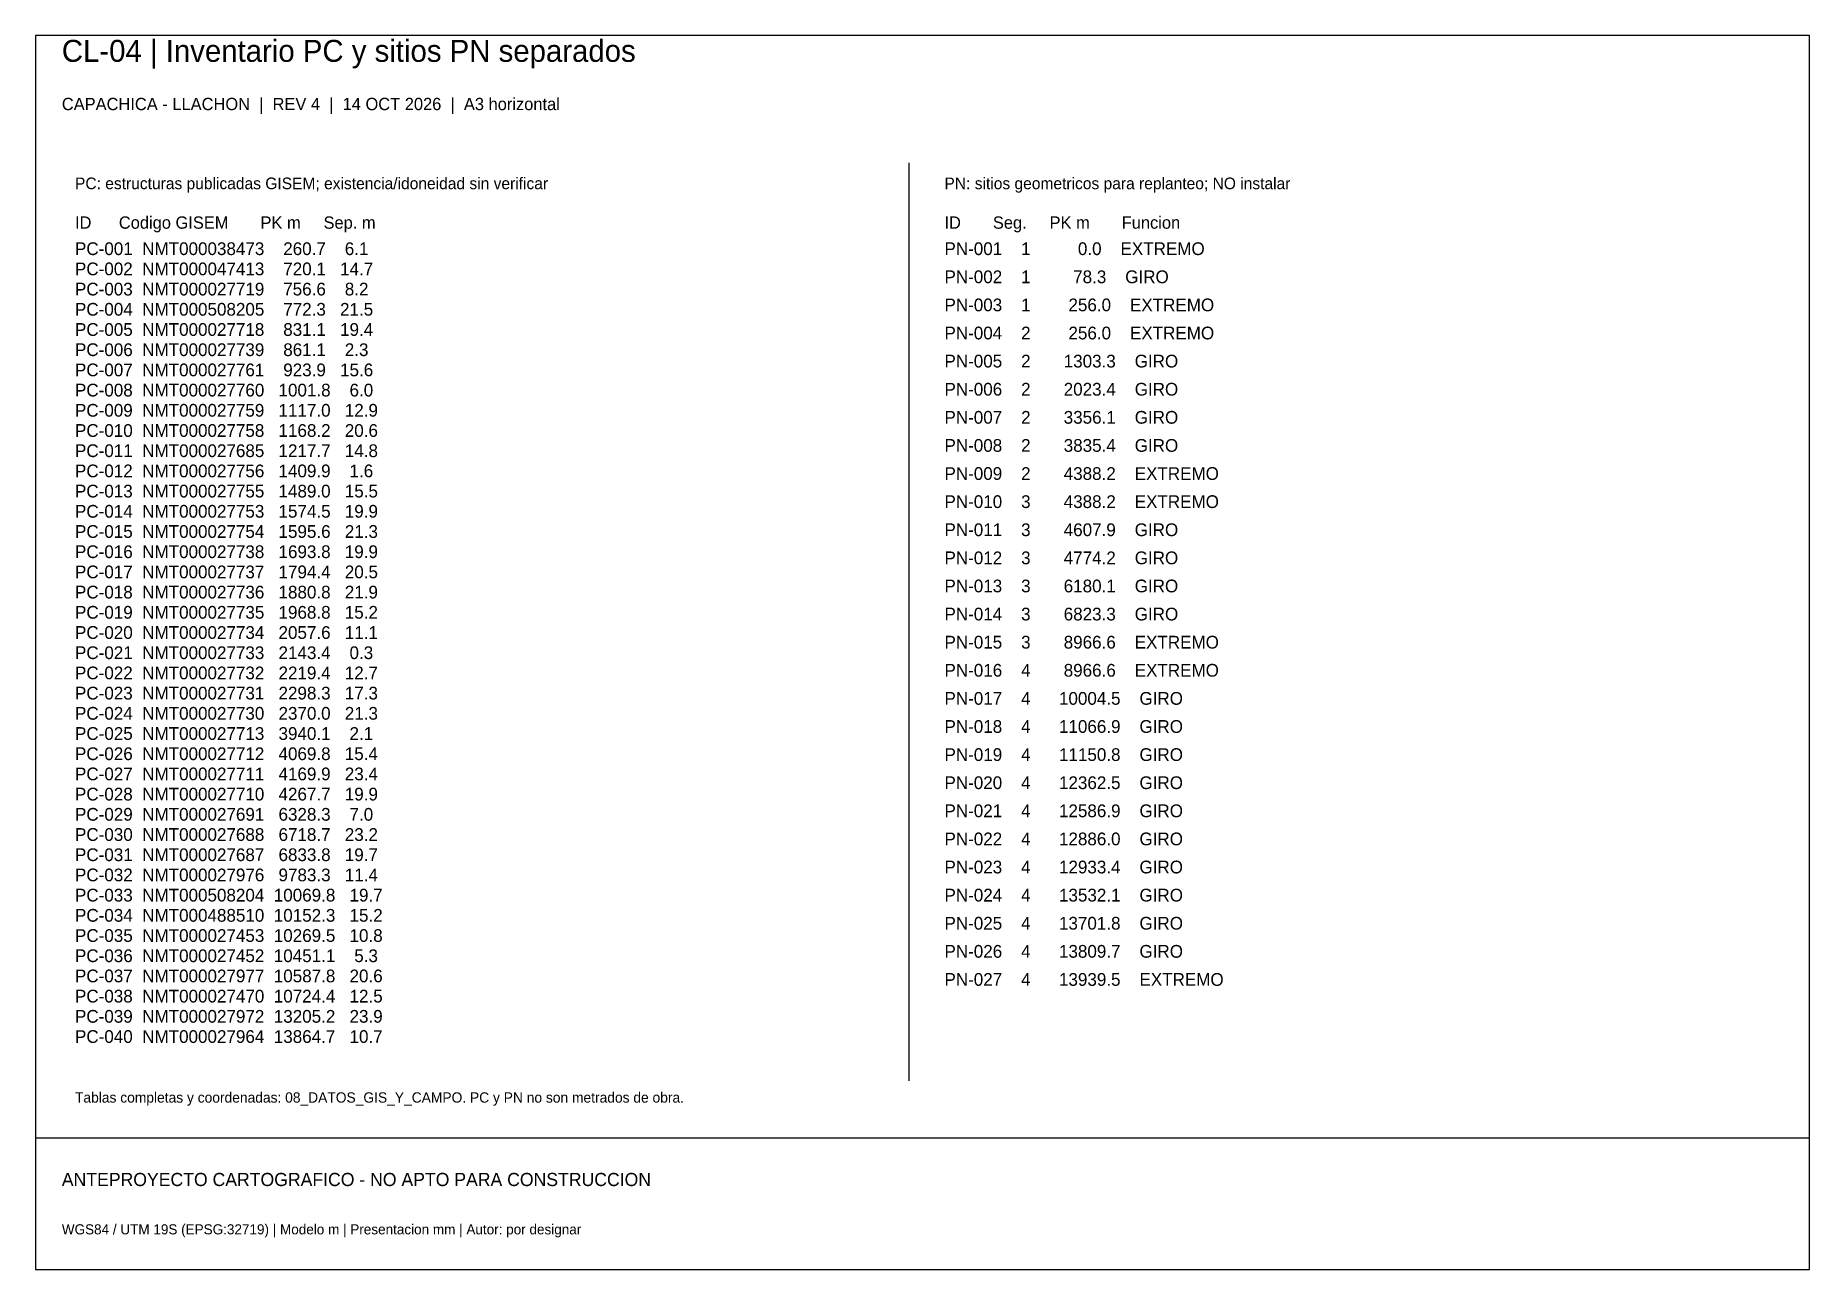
# Paper-space layout 'CL-04_A3' of a CAD drawing. Header units: metres, sheet in millimetres. Extents: x 8 to 412, y 8 to 289.
import ezdxf

# ---------------------------------------------------------------- set-up
doc = ezdxf.new("R2010")
doc.units = ezdxf.units.M
for name, color, linetype in [('MARCO', 7, 'Continuous'), ('NOTA', 1, 'Continuous'), ('PN', 4, 'Continuous'), ('TEXT', 7, 'Continuous')]:
    doc.layers.add(name, color=color, linetype=linetype)

psp = doc.layouts.new('CL-04_A3')

# ---------------------------------------------------------------- linework, layer by layer
at = {"layer": 'MARCO'}
for p, q in [((207, 51), (207, 260)), ((8, 38), (412, 38))]:
    psp.add_line(p, q, dxfattribs=at)
psp.add_lwpolyline([(8, 8), (412, 8), (412, 289), (8, 289), (8, 8)], dxfattribs=at)

# ---------------------------------------------------------------- texts
at = {"layer": 'NOTA'}
for s, height, p in [('PN: sitios geometricos para replanteo; NO instalar', 2.65, (215, 254)), ('Tablas completas y coordenadas: 08_DATOS_GIS_Y_CAMPO. PC y PN no son metrados de obra.', 2.35, (17, 46)), ('ANTEPROYECTO CARTOGRAFICO - NO APTO PARA CONSTRUCCION', 3, (14, 27))]:
    psp.add_text(s, height=height, dxfattribs=at).set_placement(p)
at = {"layer": 'PN'}
for s, p in [('PN-001    1          0.0    EXTREMO', (215, 239)), ('PN-002    1         78.3    GIRO', (215, 232.6)), ('PN-003    1        256.0    EXTREMO', (215, 226.2)), ('PN-004    2        256.0    EXTREMO', (215, 219.8)), ('PN-005    2       1303.3    GIRO', (215, 213.4)), ('PN-006    2       2023.4    GIRO', (215, 207)), ('PN-007    2       3356.1    GIRO', (215, 200.6)), ('PN-008    2       3835.4    GIRO', (215, 194.2)), ('PN-009    2       4388.2    EXTREMO', (215, 187.8)), ('PN-010    3       4388.2    EXTREMO', (215, 181.4)), ('PN-011    3       4607.9    GIRO', (215, 175)), ('PN-012    3       4774.2    GIRO', (215, 168.6)), ('PN-013    3       6180.1    GIRO', (215, 162.2)), ('PN-014    3       6823.3    GIRO', (215, 155.8)), ('PN-015    3       8966.6    EXTREMO', (215, 149.4)), ('PN-016    4       8966.6    EXTREMO', (215, 143)), ('PN-017    4      10004.5    GIRO', (215, 136.6)), ('PN-018    4      11066.9    GIRO', (215, 130.2)), ('PN-019    4      11150.8    GIRO', (215, 123.8)), ('PN-020    4      12362.5    GIRO', (215, 117.4)), ('PN-021    4      12586.9    GIRO', (215, 111)), ('PN-022    4      12886.0    GIRO', (215, 104.6)), ('PN-023    4      12933.4    GIRO', (215, 98.2)), ('PN-024    4      13532.1    GIRO', (215, 91.8)), ('PN-025    4      13701.8    GIRO', (215, 85.4)), ('PN-026    4      13809.7    GIRO', (215, 79)), ('PN-027    4      13939.5    EXTREMO', (215, 72.6))]:
    psp.add_text(s, height=2.9, dxfattribs=at).set_placement(p)
at = {"layer": 'TEXT'}
for s, height, p in [('CL-04 | Inventario PC y sitios PN separados', 5, (14, 283)), ('CAPACHICA - LLACHON  |  REV 4  |  14 OCT 2026  |  A3 horizontal', 2.8, (14, 272)), ('PC: estructuras publicadas GISEM; existencia/idoneidad sin verificar', 2.65, (17, 254)), ('ID      Codigo GISEM       PK m     Sep. m', 2.8, (17, 245)), ('ID       Seg.     PK m       Funcion', 2.8, (215, 245)), ('PC-001  NMT000038473    260.7    6.1', 2.9, (17, 239)), ('PC-002  NMT000047413    720.1   14.7', 2.9, (17, 234.4)), ('PC-003  NMT000027719    756.6    8.2', 2.9, (17, 229.8)), ('PC-004  NMT000508205    772.3   21.5', 2.9, (17, 225.2)), ('PC-005  NMT000027718    831.1   19.4', 2.9, (17, 220.6)), ('PC-006  NMT000027739    861.1    2.3', 2.9, (17, 216)), ('PC-007  NMT000027761    923.9   15.6', 2.9, (17, 211.4)), ('PC-008  NMT000027760   1001.8    6.0', 2.9, (17, 206.8)), ('PC-009  NMT000027759   1117.0   12.9', 2.9, (17, 202.2)), ('PC-010  NMT000027758   1168.2   20.6', 2.9, (17, 197.6)), ('PC-011  NMT000027685   1217.7   14.8', 2.9, (17, 193)), ('PC-012  NMT000027756   1409.9    1.6', 2.9, (17, 188.4)), ('PC-013  NMT000027755   1489.0   15.5', 2.9, (17, 183.8)), ('PC-014  NMT000027753   1574.5   19.9', 2.9, (17, 179.2)), ('PC-015  NMT000027754   1595.6   21.3', 2.9, (17, 174.6)), ('PC-016  NMT000027738   1693.8   19.9', 2.9, (17, 170)), ('PC-017  NMT000027737   1794.4   20.5', 2.9, (17, 165.4)), ('PC-018  NMT000027736   1880.8   21.9', 2.9, (17, 160.8)), ('PC-019  NMT000027735   1968.8   15.2', 2.9, (17, 156.2)), ('PC-020  NMT000027734   2057.6   11.1', 2.9, (17, 151.6)), ('PC-021  NMT000027733   2143.4    0.3', 2.9, (17, 147)), ('PC-022  NMT000027732   2219.4   12.7', 2.9, (17, 142.4)), ('PC-023  NMT000027731   2298.3   17.3', 2.9, (17, 137.8)), ('PC-024  NMT000027730   2370.0   21.3', 2.9, (17, 133.2)), ('PC-025  NMT000027713   3940.1    2.1', 2.9, (17, 128.6)), ('PC-026  NMT000027712   4069.8   15.4', 2.9, (17, 124)), ('PC-027  NMT000027711   4169.9   23.4', 2.9, (17, 119.4)), ('PC-028  NMT000027710   4267.7   19.9', 2.9, (17, 114.8)), ('PC-029  NMT000027691   6328.3    7.0', 2.9, (17, 110.2)), ('PC-030  NMT000027688   6718.7   23.2', 2.9, (17, 105.6)), ('PC-031  NMT000027687   6833.8   19.7', 2.9, (17, 101)), ('PC-032  NMT000027976   9783.3   11.4', 2.9, (17, 96.4)), ('PC-033  NMT000508204  10069.8   19.7', 2.9, (17, 91.8)), ('PC-034  NMT000488510  10152.3   15.2', 2.9, (17, 87.2)), ('PC-035  NMT000027453  10269.5   10.8', 2.9, (17, 82.6)), ('PC-036  NMT000027452  10451.1    5.3', 2.9, (17, 78)), ('PC-037  NMT000027977  10587.8   20.6', 2.9, (17, 73.4)), ('PC-038  NMT000027470  10724.4   12.5', 2.9, (17, 68.8)), ('PC-039  NMT000027972  13205.2   23.9', 2.9, (17, 64.2)), ('PC-040  NMT000027964  13864.7   10.7', 2.9, (17, 59.6)), ('WGS84 / UTM 19S (EPSG:32719) | Modelo m | Presentacion mm | Autor: por designar', 2.3, (14, 16))]:
    psp.add_text(s, height=height, dxfattribs=at).set_placement(p)

doc.saveas('drawing.dxf')
